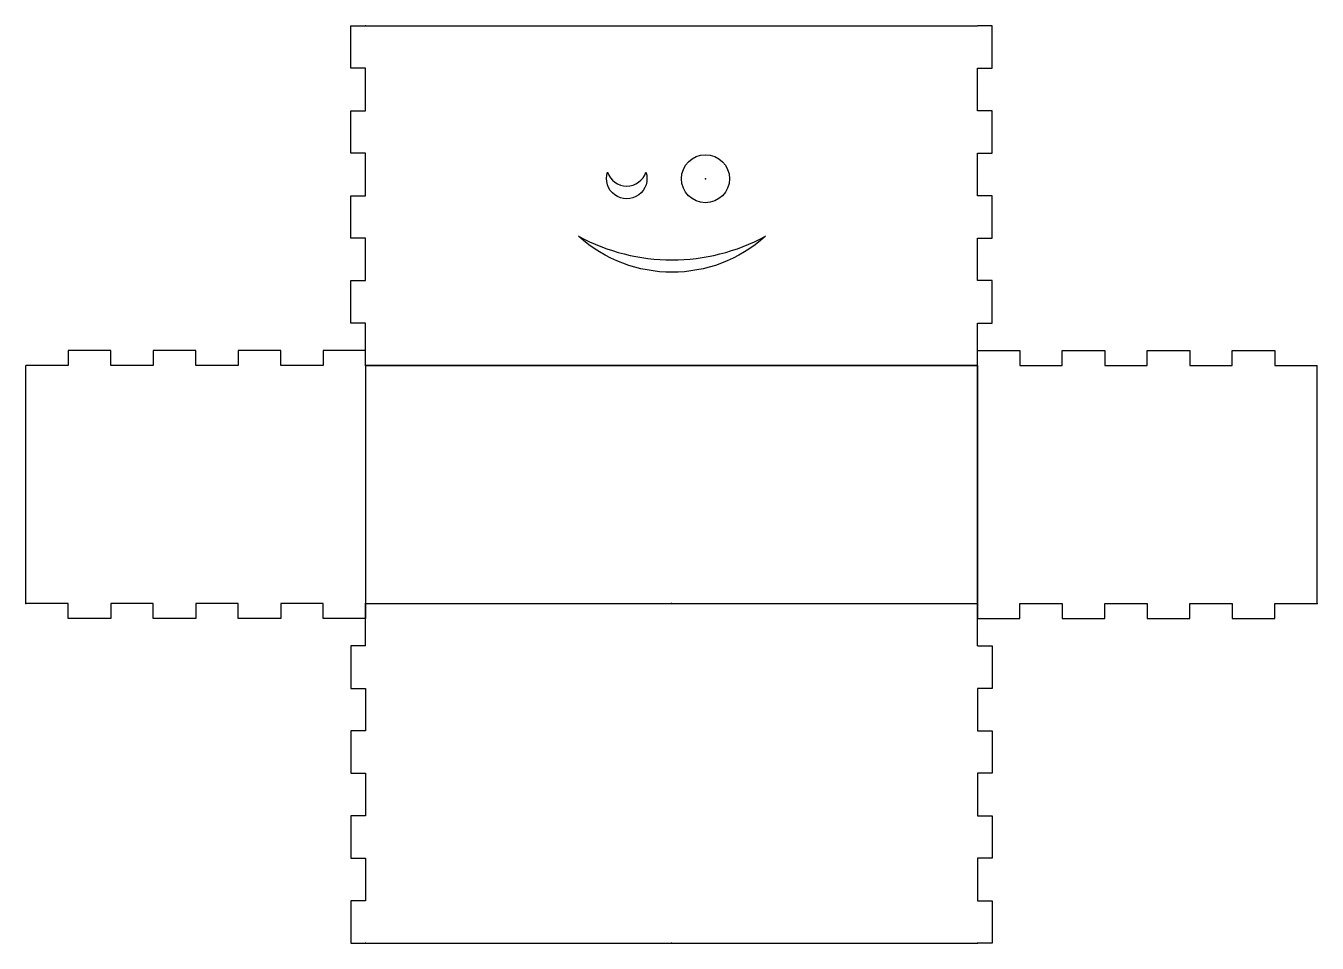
# Model space of a CAD drawing. Header units: millimetres. Extents: x -100 to 280, y -100 to 170.
import ezdxf

# ---------------------------------------------------------------- set-up
doc = ezdxf.new("R2010")
doc.units = ezdxf.units.MM
doc.layers.get('0').update_dxf_attribs({"linetype": 'CONTINUOUS'})

msp = doc.modelspace()

# ---------------------------------------------------------------- linework, layer by layer
for p, q in [((-4.4, 157.5), (-4.4, 170)), ((0, 170), (180, 170)), ((184.4, 157.5), (184.4, 170)), ((0, 157.5), (-4.4, 157.5)), ((0, 145), (0, 157.5)), ((180, 157.5), (184.4, 157.5)), ((180, 145), (180, 157.5)), ((-4.4, 132.5), (-4.4, 145)), ((184.4, 132.5), (184.4, 145)), ((0, 132.5), (-4.4, 132.5)), ((0, 120), (0, 132.5)), ((180, 132.5), (184.4, 132.5)), ((180, 120), (180, 132.5)), ((-4.4, 107.5), (-4.4, 120)), ((184.4, 107.5), (184.4, 120)), ((0, 107.5), (-4.4, 107.5)), ((0, 95), (0, 107.5)), ((180, 107.5), (184.4, 107.5)), ((180, 95), (180, 107.5)), ((-4.4, 82.5), (-4.4, 95)), ((184.4, 82.5), (184.4, 95)), ((0, 82.5), (-4.4, 82.5)), ((0, 70), (0, 82.5)), ((180, 70), (180, 82.5)), ((180, 82.5), (184.4, 82.5)), ((-87.5, 74.4), (-87.5, 70)), ((-75, 74.4), (-87.5, 74.4)), ((-75, 70), (-75, 74.4)), ((-50, 74.4), (-62.5, 74.4)), ((-62.5, 74.4), (-62.5, 70)), ((-50, 70), (-50, 74.4)), ((-37.5, 74.4), (-37.5, 70)), ((-25, 74.4), (-37.5, 74.4)), ((-25, 70), (-25, 74.4)), ((0, 74.4), (-12.5, 74.4)), ((-12.5, 74.4), (-12.5, 70)), ((0, 70), (0, 74.4)), ((180, 70), (180, 74.4)), ((180, 74.4), (192.5, 74.4)), ((192.5, 74.4), (192.5, 70)), ((205, 74.4), (217.5, 74.4)), ((205, 70), (205, 74.4)), ((217.5, 74.4), (217.5, 70)), ((230, 74.4), (242.5, 74.4)), ((230, 70), (230, 74.4)), ((242.5, 74.4), (242.5, 70)), ((255, 74.4), (267.5, 74.4)), ((255, 70), (255, 74.4)), ((267.5, 74.4), (267.5, 70)), ((-87.5, 70), (-100, 70)), ((-100, 0), (-100, 70)), ((-62.5, 70), (-75, 70)), ((-37.5, 70), (-50, 70)), ((-12.5, 70), (-25, 70)), ((180, 70), (0, 70)), ((0, 70), (0, 0)), ((0, 70), (180, 70)), ((180, 0), (180, 70)), ((180, 70), (180, 0)), ((192.5, 70), (205, 70)), ((217.5, 70), (230, 70)), ((242.5, 70), (255, 70)), ((267.5, 70), (280, 70)), ((280, 0), (280, 70)), ((-87.5, 0), (-100, 0)), ((-62.5, 0), (-75, 0)), ((-37.5, 0), (-50, 0)), ((-12.5, 0), (-25, 0)), ((0, 0), (180, 0)), ((0, 0), (180, 0)), ((0, 0), (0, -4.4)), ((180, 0), (180, -4.4)), ((192.5, 0), (205, 0)), ((192.5, -4.4), (192.5, 0)), ((205, 0), (205, -4.4)), ((217.5, 0), (230, 0)), ((217.5, -4.4), (217.5, 0)), ((230, 0), (230, -4.4)), ((242.5, 0), (255, 0)), ((242.5, -4.4), (242.5, 0)), ((255, 0), (255, -4.4)), ((267.5, 0), (280, 0)), ((267.5, -4.4), (267.5, 0)), ((-87.5, -4.4), (-87.5, 0)), ((-75, 0), (-75, -4.4)), ((-62.5, -4.4), (-62.5, 0)), ((-50, 0), (-50, -4.4)), ((-37.5, -4.4), (-37.5, 0)), ((-25, 0), (-25, -4.4)), ((-12.5, -4.4), (-12.5, 0)), ((-75, -4.4), (-87.5, -4.4)), ((-50, -4.4), (-62.5, -4.4)), ((-25, -4.4), (-37.5, -4.4)), ((0, -4.4), (-12.5, -4.4)), ((180, -4.4), (192.5, -4.4)), ((205, -4.4), (217.5, -4.4)), ((230, -4.4), (242.5, -4.4)), ((255, -4.4), (267.5, -4.4)), ((0, -12.5), (-4.4, -12.5)), ((-4.4, -12.5), (-4.4, -25)), ((180, -12.5), (184.4, -12.5)), ((184.4, -12.5), (184.4, -25)), ((0, -25), (0, -37.5)), ((180, -25), (180, -37.5)), ((-4.4, -37.5), (-4.4, -50)), ((0, -37.5), (-4.4, -37.5)), ((180, -37.5), (184.4, -37.5)), ((184.4, -37.5), (184.4, -50)), ((0, -50), (0, -62.5)), ((180, -50), (180, -62.5)), ((0, -62.5), (-4.4, -62.5)), ((-4.4, -62.5), (-4.4, -75)), ((180, -62.5), (184.4, -62.5)), ((184.4, -62.5), (184.4, -75)), ((0, -75), (0, -87.5)), ((180, -75), (180, -87.5)), ((-4.4, -87.5), (-4.4, -100)), ((0, -87.5), (-4.4, -87.5)), ((180, -87.5), (184.4, -87.5)), ((184.4, -87.5), (184.4, -100)), ((0, -100), (180, -100))]:
    msp.add_line(p, q)
for points in [[(71.2, 126.94, 0.731218), (82.47, 126.94, -1.395111)], [(62.65, 108.07, 0.253413), (117.65, 108.07, -0.385251)]]:
    msp.add_lwpolyline(points, format="xyb", close=True)
msp.add_circle((100, 125), 7.07)
for points in [[(-4.4, 170), (-4.22, 170), (-3.87, 170), (-3.34, 170), (-2.64, 170), (-1.76, 170), (-1.06, 170), (-0.53, 170), (-0.18, 170), (0, 170)], [(184.4, 170), (184.22, 170), (183.87, 170), (183.34, 170), (182.64, 170), (181.76, 170), (181.06, 170), (180.53, 170), (180.18, 170), (180, 170)], [(-4.4, 145), (-4.22, 145), (-3.87, 145), (-3.34, 145), (-2.64, 145), (-1.76, 145), (-1.06, 145), (-0.53, 145), (-0.18, 145), (0, 145)], [(184.4, 145), (184.22, 145), (183.87, 145), (183.34, 145), (182.64, 145), (181.76, 145), (181.06, 145), (180.53, 145), (180.18, 145), (180, 145)], [(-4.4, 120), (-4.22, 120), (-3.87, 120), (-3.34, 120), (-2.64, 120), (-1.76, 120), (-1.06, 120), (-0.53, 120), (-0.18, 120), (0, 120)], [(184.4, 120), (184.22, 120), (183.87, 120), (183.34, 120), (182.64, 120), (181.76, 120), (181.06, 120), (180.53, 120), (180.18, 120), (180, 120)], [(-4.4, 95), (-4.22, 95), (-3.87, 95), (-3.34, 95), (-2.64, 95), (-1.76, 95), (-1.06, 95), (-0.53, 95), (-0.18, 95), (0, 95)], [(184.4, 95), (184.22, 95), (183.87, 95), (183.34, 95), (182.64, 95), (181.76, 95), (181.06, 95), (180.53, 95), (180.18, 95), (180, 95)], [(0, -12.5), (0, -12), (0, -11), (0, -9.5), (0, -7.5), (0, -5), (0, -3), (0, -1.5), (0, -0.5), (0, 0)], [(180, -12.5), (180, -12), (180, -11), (180, -9.5), (180, -7.5), (180, -5), (180, -3), (180, -1.5), (180, -0.5), (180, 0)], [(-4.4, -25), (-4.22, -25), (-3.87, -25), (-3.34, -25), (-2.64, -25), (-1.76, -25), (-1.06, -25), (-0.53, -25), (-0.18, -25), (0, -25)], [(184.4, -25), (184.22, -25), (183.87, -25), (183.34, -25), (182.64, -25), (181.76, -25), (181.06, -25), (180.53, -25), (180.18, -25), (180, -25)], [(-4.4, -50), (-4.22, -50), (-3.87, -50), (-3.34, -50), (-2.64, -50), (-1.76, -50), (-1.06, -50), (-0.53, -50), (-0.18, -50), (0, -50)], [(184.4, -50), (184.22, -50), (183.87, -50), (183.34, -50), (182.64, -50), (181.76, -50), (181.06, -50), (180.53, -50), (180.18, -50), (180, -50)], [(-4.4, -75), (-4.22, -75), (-3.87, -75), (-3.34, -75), (-2.64, -75), (-1.76, -75), (-1.06, -75), (-0.53, -75), (-0.18, -75), (0, -75)], [(184.4, -75), (184.22, -75), (183.87, -75), (183.34, -75), (182.64, -75), (181.76, -75), (181.06, -75), (180.53, -75), (180.18, -75), (180, -75)], [(-4.4, -100), (-4.22, -100), (-3.87, -100), (-3.34, -100), (-2.64, -100), (-1.76, -100), (-1.06, -100), (-0.53, -100), (-0.18, -100), (0, -100)], [(184.4, -100), (184.22, -100), (183.87, -100), (183.34, -100), (182.64, -100), (181.76, -100), (181.06, -100), (180.53, -100), (180.18, -100), (180, -100)]]:
    msp.add_open_spline(points, degree=5)
for p in [(0, 170), (100, 125), (0, 70), (0, 70), (-100, 0), (0, 0), (0, 0), (0, 0), (90, 0), (180, 0), (280, 0), (0, -100), (90, -100), (180, -100)]:
    msp.add_point(p)

doc.saveas('drawing.dxf')
